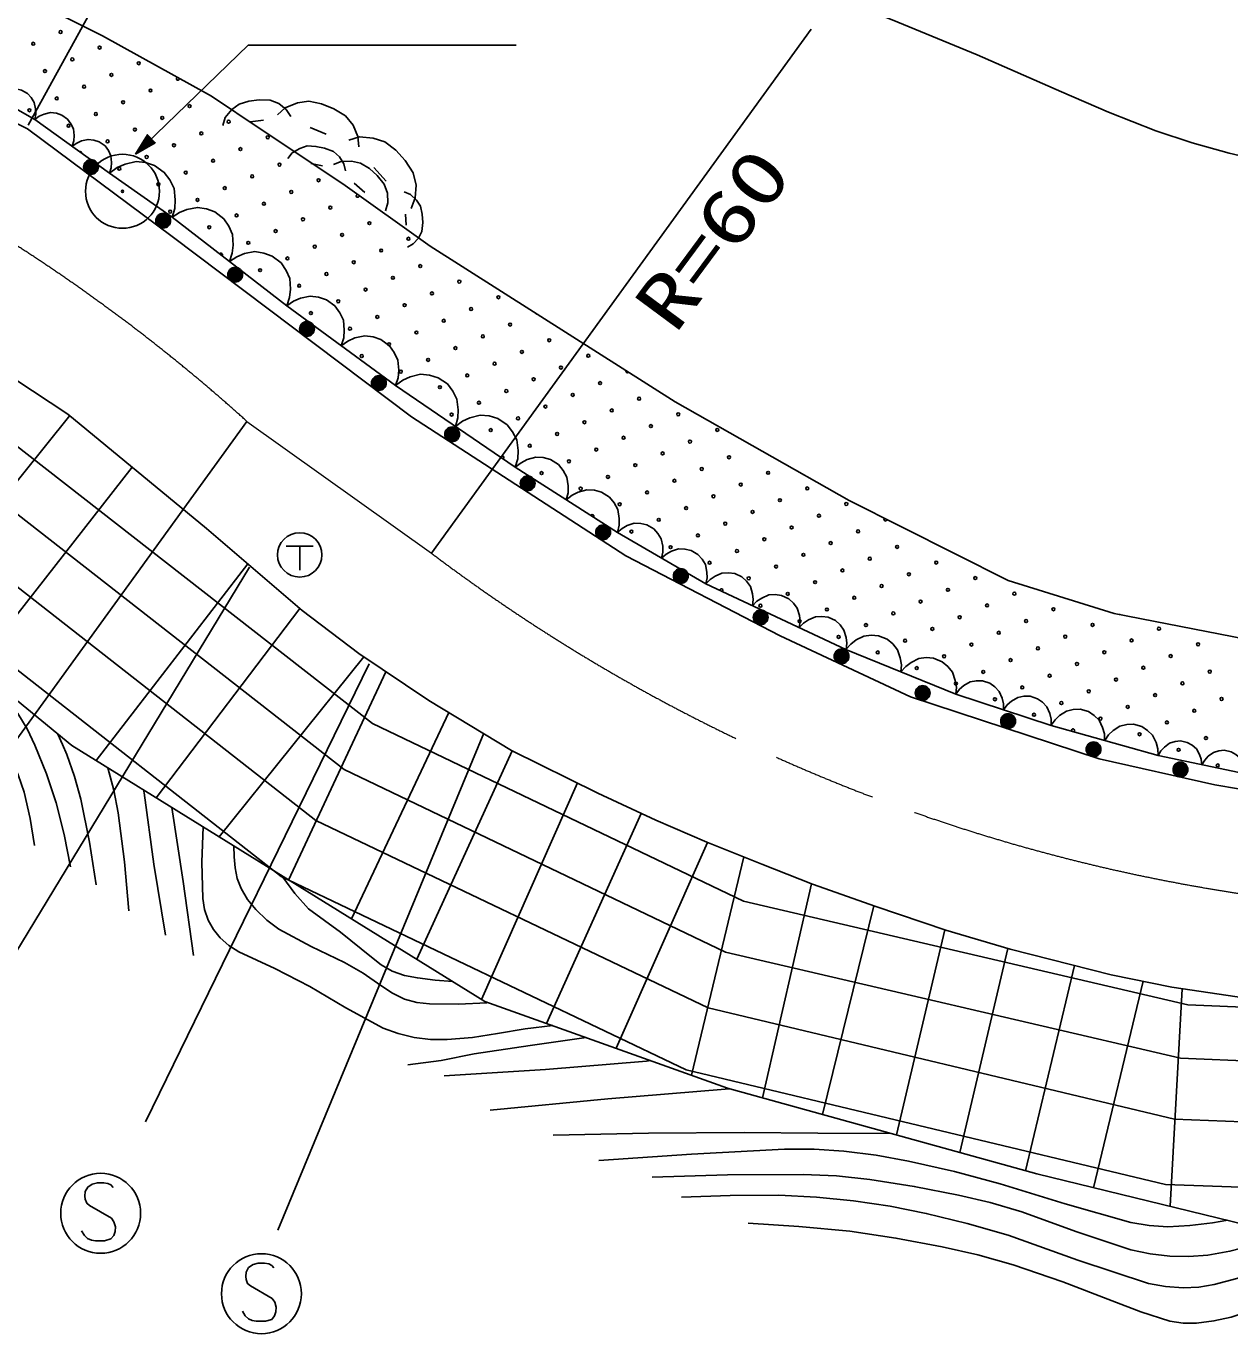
# Model space of a CAD drawing. Units: millimetres, scale not verified. Extents: x 40000 to 680000, y 20000 to 380000.
# Drawn here: x 300166 to 340618, y 244487 to 288592 of the extents above; entities that cross this region are included whole.
import ezdxf
from ezdxf.enums import TextEntityAlignment as Align

# ---------------------------------------------------------------- set-up
doc = ezdxf.new("R2010")
doc.units = ezdxf.units.MM
doc.header["$LTSCALE"] = 1000
doc.linetypes.add('CHAIN', pattern=[18.5, 12, -1.5, 3.5, -1.5])
for name, color, linetype, lineweight in [('M-BGD', 7, 'Continuous', 25), ('M-BMK', 2, 'CHAIN', 13), ('M-BMK-SRVR', 3, 'Continuous', 25)]:
    doc.layers.add(name, color=color, linetype=linetype, lineweight=lineweight)
doc.styles.add('ＭＳ ゴシック', font='')
doc.styles.get('ＭＳ ゴシック').set_extended_font_data('MS Gothic')

# ---------------------------------------------------------------- blocks, each defined once
blk = doc.blocks.new('BUHIN1')
at = {"color": 3, "linetype": 'Continuous', "lineweight": 25}
for radius in [1244, 37.5]:
    blk.add_circle((0, 0), radius, dxfattribs=at)
blk = doc.blocks.new('BUHIN58')
at = {"color": 7, "linetype": 'Continuous', "lineweight": 25}
for radius in [249, 220, 191, 161, 132, 97.5, 67.5, 38.8, 7.5]:
    blk.add_circle((-245, 45), radius, dxfattribs=at)
blk = doc.blocks.new('BUHIN60')
at = {"color": 7, "linetype": 'Continuous', "lineweight": 25}
for radius in [249, 220, 191, 161, 132, 97.5, 67.5, 38.8, 7.5]:
    blk.add_circle((-234, 83), radius, dxfattribs=at)
blk = doc.blocks.new('BUHIN61')
at = {"color": 7, "linetype": 'Continuous', "lineweight": 25}
for radius in [249, 220, 191, 161, 132, 97.5, 67.5, 38.8, 7.5]:
    blk.add_circle((-225, 106), radius, dxfattribs=at)
blk = doc.blocks.new('BUHIN62')
at = {"color": 7, "linetype": 'Continuous', "lineweight": 25}
for radius in [249, 220, 191, 161, 132, 97.5, 67.5, 38.8, 7.5]:
    blk.add_circle((-217, 121), radius, dxfattribs=at)
blk = doc.blocks.new('BUHIN63')
at = {"color": 7, "linetype": 'Continuous', "lineweight": 25}
for radius in [249, 220, 191, 161, 132, 97.5, 67.5, 38.8, 7.5]:
    blk.add_circle((-218, 120), radius, dxfattribs=at)
blk = doc.blocks.new('BUHIN127')
at = {"color": 7, "linetype": 'Continuous', "lineweight": 25}
blk.add_lwpolyline([(54, 750), (-123, 706), (-275, 626), (-451, 492), (-553, 333), (-621, 161), (-638, -71), (-594, -251), (-516, -423), (-362, -581), (-222, -677), (-54, -750)], dxfattribs=at)
blk = doc.blocks.new('BUHIN128')
at = {"color": 7, "linetype": 'Continuous', "lineweight": 25}
blk.add_lwpolyline([(129, 925), (-94, 885), (-290, 799), (-518, 647), (-657, 459), (-757, 251), (-797, -35), (-758, -262), (-675, -481), (-497, -690), (-331, -821), (-129, -925)], dxfattribs=at)
blk = doc.blocks.new('BUHIN129')
at = {"color": 7, "linetype": 'Continuous', "lineweight": 25}
blk.add_lwpolyline([(150, 829), (-52, 801), (-232, 731), (-443, 602), (-576, 438), (-673, 254), (-720, -3), (-693, -209), (-626, -409), (-473, -604), (-329, -728), (-150, -829)], dxfattribs=at)
blk = doc.blocks.new('BUHIN130')
at = {"color": 7, "linetype": 'Continuous', "lineweight": 25}
blk.add_lwpolyline([(247, 966), (6, 950), (-212, 882), (-473, 748), (-643, 565), (-773, 357), (-850, 57), (-835, -188), (-773, -430), (-609, -673), (-449, -832), (-247, -966)], dxfattribs=at)
blk = doc.blocks.new('BUHIN131')
at = {"color": 7, "linetype": 'Continuous', "lineweight": 25}
blk.add_lwpolyline([(256, 828), (47, 825), (-145, 775), (-377, 670), (-533, 519), (-656, 344), (-735, 87), (-733, -127), (-690, -340), (-558, -557), (-426, -703), (-256, -828)], dxfattribs=at)
blk = doc.blocks.new('BUHIN132')
at = {"color": 7, "linetype": 'Continuous', "lineweight": 25}
blk.add_lwpolyline([(328, 796), (120, 811), (-74, 780), (-313, 697), (-481, 561), (-618, 399), (-719, 152), (-736, -60), (-713, -274), (-602, -501), (-484, -657), (-328, -796)], dxfattribs=at)
blk = doc.blocks.new('BUHIN133')
at = {"color": 7, "linetype": 'Continuous', "lineweight": 25}
blk.add_lwpolyline([(425, 925), (181, 953), (-50, 925), (-337, 838), (-541, 686), (-711, 501), (-843, 214), (-873, -35), (-856, -290), (-735, -563), (-604, -753), (-425, -925)], dxfattribs=at)
blk = doc.blocks.new('BUHIN134')
at = {"color": 7, "linetype": 'Continuous', "lineweight": 25}
blk.add_lwpolyline([(543, 1089), (252, 1132), (-26, 1108), (-371, 1015), (-621, 840), (-831, 625), (-999, 287), (-1045, -9), (-1034, -314), (-900, -646), (-750, -877), (-543, -1089)], dxfattribs=at)
blk = doc.blocks.new('BUHIN135')
at = {"color": 7, "linetype": 'Continuous', "lineweight": 25}
blk.add_lwpolyline([(539, 998), (269, 1047), (10, 1032), (-315, 956), (-553, 802), (-755, 608), (-922, 298), (-974, 23), (-972, -261), (-858, -574), (-725, -794), (-539, -998)], dxfattribs=at)
blk = doc.blocks.new('BUHIN136')
at = {"color": 7, "linetype": 'Continuous', "lineweight": 25}
blk.add_lwpolyline([(605, 1056), (317, 1116), (38, 1108), (-312, 1035), (-572, 875), (-794, 672), (-981, 345), (-1044, 51), (-1051, -254), (-936, -593), (-800, -833), (-605, -1056)], dxfattribs=at)
blk = doc.blocks.new('BUHIN138')
at = {"color": 7, "linetype": 'Continuous', "lineweight": 25}
blk.add_lwpolyline([(360, 685), (175, 716), (-2, 704), (-222, 649), (-383, 542), (-519, 408), (-631, 196), (-664, 8), (-661, -186), (-580, -398), (-488, -547), (-360, -685)], dxfattribs=at)
blk = doc.blocks.new('BUHIN139')
at = {"color": 7, "linetype": 'Continuous', "lineweight": 25}
blk.add_lwpolyline([(282, 707), (98, 719), (-73, 689), (-284, 613), (-431, 492), (-550, 347), (-638, 127), (-651, -60), (-628, -249), (-528, -449), (-422, -585), (-282, -707)], dxfattribs=at)
blk = doc.blocks.new('BUHIN233')
at = {"color": 7, "linetype": 'Continuous', "lineweight": 25}
for p, q in [((-227, -493), (-352, 413)), ((-290, -40), (513, 70))]:
    blk.add_line(p, q, dxfattribs=at)
blk.add_circle((0, 0), 746, dxfattribs=at)
blk = doc.blocks.new('BUHIN234')
at = {"color": 7, "linetype": 'Continuous', "lineweight": 25}
blk.add_lwpolyline([(-920, 296), (-990, 211), (-1023, 105), (-1030, -39), (-1002, -247), (-931, -414), (-810, -548), (-651, -614), (-497, -600), (-397, -579), (-271, -507), (-210, -404), (111, 383), (220, 480), (380, 556), (542, 565), (676, 536), (809, 459), (898, 260), (940, -48), (938, -184), (896, -320), (810, -441), (669, -555)], dxfattribs=at)
blk.add_circle((0, 0), 1343, dxfattribs=at)

msp = doc.modelspace()

# ---------------------------------------------------------------- linework, layer by layer
at = {"layer": 'M-BGD'}
for p, q in [((305296, 294487), (300231, 285262)), ((300280, 289507), (302732, 288265)), ((313784, 270885), (326548, 288490)), ((302732, 288265), (306392, 286238)), ((300452, 285458), (297804, 286961)), ((306392, 286238), (308059, 285127)), ((302968, 283660), (300452, 285458)), ((308146, 285441), (307687, 285381)), ((308059, 285127), (310804, 283297)), ((310250, 284969), (309704, 285185)), ((305065, 282172), (302968, 283660)), ((310123, 283899), (309733, 283981)), ((312268, 283388), (311848, 283847)), ((310804, 283297), (313737, 281205)), ((311542, 283007), (311191, 283319)), ((312938, 281909), (312917, 282282)), ((308921, 279198), (305065, 282172)), ((313737, 281205), (318411, 278231)), ((312582, 276518), (308921, 279198)), ((296319, 278987), (301566, 275556)), ((318411, 278231), (321974, 275976)), ((316602, 273773), (312582, 276518)), ((298296, 275694), (311809, 265157)), ((321974, 275976), (327824, 272650)), ((289891, 250907), (307585, 275312)), ((296292, 268865), (301626, 275507)), ((301566, 275556), (306220, 271718)), ((310856, 263618), (297388, 274120)), ((303723, 273777), (298484, 267064)), ((320034, 271583), (316602, 273773)), ((296210, 272607), (309898, 261905)), ((327824, 272650), (333175, 269970)), ((306220, 271718), (309438, 268962)), ((323008, 269851), (320034, 271583)), ((308733, 260023), (295108, 270676)), ((298373, 255102), (307673, 270414)), ((302517, 263916), (307613, 270525)), ((333175, 269970), (336738, 268859)), ((295132, 269819), (301696, 264425)), ((327719, 267649), (323008, 269851)), ((309364, 269026), (304535, 262666)), ((309438, 268962), (311347, 267510)), ((336738, 268859), (342098, 267813)), ((306653, 261354), (311511, 267401)), ((311347, 267510), (313694, 265939)), ((331412, 266146), (327719, 267649)), ((311695, 267170), (304169, 251772)), ((312256, 266902), (308986, 259902)), ((334615, 265100), (331412, 266146)), ((311099, 258599), (314369, 265529)), ((313694, 265939), (316478, 264249)), ((311809, 265157), (324274, 259187)), ((338210, 264087), (334615, 265100)), ((308624, 248139), (315545, 264834)), ((301696, 264425), (315577, 255825)), ((313289, 257242), (316494, 264241)), ((316478, 264249), (319379, 262826)), ((341152, 263466), (338210, 264087)), ((323674, 257479), (310856, 263618)), ((315468, 255892), (318691, 263163)), ((319379, 262826), (321328, 261911)), ((320838, 262141), (317656, 255082)), ((309898, 261905), (323087, 255609)), ((321328, 261911), (323038, 261175)), ((319993, 254248), (323069, 261163)), ((323038, 261175), (324887, 260439)), ((324287, 260678), (322528, 253342)), ((324887, 260439), (326597, 259763)), ((322349, 253524), (308733, 260023)), ((324914, 252584), (326558, 259779)), ((326597, 259763), (328722, 259007)), ((324274, 259187), (339207, 255710)), ((326932, 252025), (328652, 259033)), ((328722, 259007), (331069, 258212)), ((331036, 258223), (329421, 251334)), ((331069, 258212), (333237, 257576)), ((331548, 250745), (333155, 257600)), ((333237, 257576), (336637, 256720)), ((338963, 253919), (323674, 257479)), ((335395, 257033), (333748, 250134)), ((336637, 256720), (338666, 256303)), ((337704, 256501), (336038, 249564)), ((339016, 256251), (338610, 248938)), ((338666, 256303), (341467, 255885)), ((315577, 255825), (323733, 252912)), ((323087, 255609), (338756, 251864)), ((339207, 255710), (344876, 255471)), ((374131, 252438), (338963, 253919)), ((338456, 249673), (322349, 253524)), ((323733, 252912), (334137, 250026)), ((338756, 251864), (373906, 250537)), ((334137, 250026), (345464, 247271)), ((373119, 248365), (338456, 249673))]:
    msp.add_line(p, q, dxfattribs=at)
for points in [[(342077, 283981), (340598, 284328), (339356, 284675), (338134, 285079), (336544, 285706), (334966, 286393), (332130, 287628), (329273, 288808), (324628, 290627), (319956, 292404), (316029, 293915), (312122, 295482), (307503, 297367), (302869, 299243), (298240, 301103), (293598, 302956), (288961, 304796), (284312, 306632), (279671, 308463), (275019, 310293), (270376, 312118)], [(378500, 261744), (370255, 261639), (359813, 261813), (347984, 261987), (345686, 262161), (340117, 263101), (336223, 263971), (329889, 266060), (325503, 268113), (320317, 270793), (313116, 275465), (305076, 281522), (300207, 285142), (295509, 287508), (288478, 290293), (275360, 295452), (258936, 300986)], [(306769, 285259), (306857, 285522), (307078, 285790), (307317, 285974), (307647, 286076), (307992, 286121), (308360, 286111), (308656, 285993), (308904, 285792), (309063, 285562)], [(308613, 285618), (308873, 285854), (309284, 286015), (309661, 286070), (310090, 285979), (310499, 285817), (310902, 285578), (311156, 285264), (311307, 284889), (311340, 284536)], [(303888, 284344), (304247, 284914), (304469, 284685), (303889, 284346)], [(304257, 284701), (304161, 284609), (304244, 284715), (304270, 284688), (304161, 284609)], [(308954, 284146), (309101, 284333), (309357, 284488), (309603, 284568), (309901, 284556), (310193, 284494), (310489, 284381), (310695, 284200), (310839, 283966), (310902, 283734)], [(311008, 284765), (311365, 284870), (311831, 284833), (312217, 284711), (312584, 284425), (312899, 284081), (313172, 283667), (313269, 283250), (313239, 282823), (313108, 282471)], [(305065, 282172), (305157, 282469), (305176, 282763), (305136, 283139), (304994, 283428), (304804, 283682), (304479, 283912), (304177, 284008), (303857, 284046), (303489, 283961), (303223, 283842), (302968, 283660)], [(310490, 283942), (310750, 284049), (311102, 284057), (311401, 283996), (311698, 283810), (311961, 283576), (312198, 283287), (312304, 282981), (312314, 282658), (312243, 282384)], [(312873, 283026), (313079, 282940), (313282, 282746), (313415, 282544), (313477, 282272), (313494, 281993), (313464, 281697), (313352, 281466), (313176, 281279), (312982, 281165)], [(300448, 261064), (300301, 261964), (300093, 262858), (299895, 263434), (299637, 263996), (299328, 264519), (298970, 265008), (297526, 266693), (296041, 268333), (295197, 269080), (294302, 269791), (294294, 269797)], [(301649, 260349), (301439, 261429), (301169, 262500), (300843, 263473), (300458, 264433), (300198, 264980), (299884, 265499), (299561, 265899), (299191, 266260), (298797, 266589), (298380, 266912)], [(302517, 259736), (302287, 261178), (301996, 262619), (301790, 263382), (301526, 264123), (301383, 264461), (301231, 264807)], [(303615, 258868), (303466, 260516), (303257, 262157), (303106, 262919), (302905, 263676)], [(304841, 258051), (304455, 260432), (304126, 262837), (304121, 262877), (304115, 262926)], [(305785, 257361), (305436, 259855), (305056, 262343)], [(306109, 261691), (306073, 260502), (306097, 259285), (306161, 258912), (306282, 258556), (306459, 258242), (306686, 257961), (306978, 257702), (307313, 257487), (308522, 256934), (309701, 256327), (310912, 255602), (312160, 254925), (312667, 254742), (313203, 254614), (313758, 254547), (314317, 254539), (315162, 254614), (316011, 254750), (316937, 254901), (317866, 255012)], [(315644, 255778), (314691, 255729), (313717, 255739), (313289, 255790), (312879, 255899), (312473, 256098), (312081, 256358), (311488, 256772), (310862, 257135), (309748, 257663), (308654, 258250), (308247, 258558), (307879, 258913), (307606, 259250), (307386, 259621), (307257, 259953), (307184, 260309), (307152, 260677), (307142, 261051)], [(308790, 259996), (309199, 259448), (309656, 258937), (310728, 258150), (311770, 257310), (312099, 257048), (312464, 256834), (312878, 256694), (313313, 256611), (313909, 256541), (314500, 256492)], [(312992, 253689), (314109, 253843), (315225, 254058), (317100, 254342), (318987, 254607)], [(314218, 253317), (317620, 253538), (321012, 253818), (321082, 253826), (321151, 253834)], [(315761, 252165), (319710, 252550), (323657, 252875), (323737, 252880), (323826, 252886)], [(317880, 251329), (321086, 251401), (324293, 251414), (326771, 251399), (329248, 251382)], [(319411, 250474), (322528, 250694), (325649, 250853), (326645, 250853), (327641, 250792), (328732, 250656), (329815, 250459), (331365, 250108), (332899, 249698), (335084, 249017), (337289, 248393), (337911, 248293), (338536, 248252), (339279, 248288), (340033, 248384), (340291, 248425), (340549, 248467)], [(321199, 249913), (323732, 249992), (326281, 250011), (327399, 249957), (328522, 249842), (330015, 249609), (331499, 249316), (332569, 249062), (333632, 248749), (335449, 248086), (337292, 247479), (337937, 247342), (338602, 247263), (339240, 247250), (339876, 247298), (340621, 247429), (341356, 247619), (341875, 247776), (342391, 247943)], [(322188, 249244), (323826, 249306), (325465, 249308), (326723, 249246), (327976, 249124), (329202, 248941), (330418, 248699), (331797, 248363), (333168, 247966), (335512, 247125), (337881, 246339), (338461, 246238), (339048, 246197), (339575, 246222), (340096, 246306), (340850, 246515), (341588, 246781), (342679, 247223), (343756, 247686)], [(324426, 248370), (326139, 248264), (327846, 248097), (329396, 247868), (330949, 247578), (332148, 247303), (333339, 246967), (335009, 246395), (336668, 245762), (337632, 245390), (338608, 245076), (339050, 245016), (339499, 245016), (340085, 245088), (340660, 245218), (341467, 245483), (342254, 245805), (343699, 246445), (345162, 247027), (345415, 247120), (345668, 247213)]]:
    msp.add_lwpolyline(points, dxfattribs=at)
for points in [[(303833, 284291), (304502, 284677), (304241, 284947)], [(303943, 284398), (304247, 284874), (304429, 284685)], [(303997, 284450), (304246, 284834), (304389, 284686)], [(304052, 284503), (304245, 284794), (304350, 284687)], [(304106, 284555), (304245, 284755), (304310, 284687)]]:
    msp.add_lwpolyline(points, close=True, dxfattribs=at)
for centre, radius in [((301320, 288398), 49.8), ((300401, 288003), 49.8), ((302633, 287874), 49.8), ((300796, 287084), 49.8), ((301715, 287479), 49.8), ((303947, 287350), 49.8), ((303028, 286956), 49.8), ((302110, 286561), 49.8), ((304342, 286432), 49.8), ((300272, 285771), 49.8), ((301191, 286166), 49.8), ((303423, 286037), 49.8), ((305656, 285908), 49.8), ((302505, 285642), 49.8), ((304737, 285513), 49.8), ((306969, 285384), 49.8), ((301586, 285247), 49.8), ((303818, 285118), 49.8), ((306050, 284989), 49.8), ((302899, 284723), 49.8), ((305132, 284594), 49.8), ((307364, 284465), 49.8), ((308283, 284860), 49.8), ((304213, 284199), 49.8), ((306445, 284070), 49.8), ((303294, 283804), 49.8), ((305527, 283675), 49.8), ((307759, 283547), 49.8), ((308678, 283941), 49.8), ((304608, 283281), 49.8), ((306840, 283152), 49.8), ((309991, 283418), 49.8), ((305922, 282757), 49.8), ((309073, 283023), 49.8), ((305003, 282362), 49.8), ((307235, 282233), 49.8), ((308154, 282628), 49.8), ((310386, 282499), 49.8), ((306316, 281838), 49.8), ((309467, 282104), 49.8), ((311700, 281975), 49.8), ((308549, 281709), 49.8), ((310781, 281580), 49.8), ((313013, 281451), 49.8), ((307630, 281314), 49.8), ((309862, 281185), 49.8), ((312095, 281056), 49.8), ((308944, 280790), 49.8), ((311176, 280661), 49.8), ((313408, 280532), 49.8), ((308025, 280395), 49.8), ((310257, 280266), 49.8), ((312490, 280138), 49.8), ((309339, 279872), 49.8), ((311571, 279743), 49.8), ((313803, 279614), 49.8), ((314722, 280009), 49.8), ((310652, 279348), 49.8), ((312884, 279219), 49.8), ((316036, 279485), 49.8), ((309733, 278953), 49.8), ((311966, 278824), 49.8), ((314198, 278695), 49.8), ((315117, 279090), 49.8), ((311047, 278429), 49.8), ((313279, 278300), 49.8), ((316430, 278566), 49.8), ((312361, 277905), 49.8), ((315512, 278171), 49.8), ((317744, 278042), 49.8), ((311442, 277510), 49.8), ((313674, 277381), 49.8), ((314593, 277776), 49.8), ((316825, 277647), 49.8), ((319058, 277518), 49.8), ((312756, 276986), 49.8), ((315907, 277252), 49.8), ((318139, 277123), 49.8), ((314988, 276857), 49.8), ((317220, 276729), 49.8), ((319453, 276600), 49.8), ((314069, 276463), 49.8), ((316301, 276334), 49.8), ((318534, 276205), 49.8), ((320766, 276076), 49.8), ((315383, 275939), 49.8), ((317615, 275810), 49.8), ((319847, 275681), 49.8), ((314464, 275544), 49.8), ((316696, 275415), 49.8), ((318929, 275286), 49.8), ((322080, 275552), 49.8), ((315778, 275020), 49.8), ((318010, 274891), 49.8), ((320242, 274762), 49.8), ((321161, 275157), 49.8), ((323393, 275028), 49.8), ((317091, 274496), 49.8), ((319324, 274367), 49.8), ((322475, 274633), 49.8), ((318405, 273972), 49.8), ((320637, 273843), 49.8), ((321556, 274238), 49.8), ((323788, 274109), 49.8), ((317486, 273577), 49.8), ((319718, 273449), 49.8), ((322870, 273714), 49.8), ((325102, 273585), 49.8), ((318800, 273054), 49.8), ((321951, 273320), 49.8), ((324183, 273191), 49.8), ((326416, 273062), 49.8), ((320113, 272530), 49.8), ((321032, 272925), 49.8), ((323264, 272796), 49.8), ((325497, 272667), 49.8), ((327729, 272538), 49.8), ((322346, 272401), 49.8), ((324578, 272272), 49.8), ((326810, 272143), 49.8), ((321427, 272006), 49.8), ((323659, 271877), 49.8), ((325892, 271748), 49.8), ((320508, 271611), 49.8), ((322741, 271482), 49.8), ((324973, 271353), 49.8), ((327205, 271224), 49.8), ((328124, 271619), 49.8), ((321822, 271087), 49.8), ((324054, 270958), 49.8), ((326287, 270829), 49.8), ((329438, 271095), 49.8), ((323135, 270563), 49.8), ((325368, 270434), 49.8), ((328519, 270700), 49.8), ((330751, 270571), 49.8), ((324449, 270040), 49.8), ((326681, 269911), 49.8), ((327600, 270305), 49.8), ((329833, 270176), 49.8), ((332065, 270048), 49.8), ((325763, 269516), 49.8), ((328914, 269782), 49.8), ((331146, 269653), 49.8), ((333378, 269524), 49.8), ((324844, 269121), 49.8), ((327076, 268992), 49.8), ((327995, 269387), 49.8), ((330227, 269258), 49.8), ((332460, 269129), 49.8), ((334692, 269000), 49.8), ((326158, 268597), 49.8), ((329309, 268863), 49.8), ((331541, 268734), 49.8), ((333773, 268605), 49.8), ((328390, 268468), 49.8), ((330622, 268339), 49.8), ((332855, 268210), 49.8), ((336006, 268476), 49.8), ((338238, 268347), 49.8), ((327471, 268073), 49.8), ((329704, 267944), 49.8), ((331936, 267815), 49.8), ((334168, 267686), 49.8), ((335087, 268081), 49.8), ((337319, 267952), 49.8), ((339552, 267823), 49.8), ((327569, 267421), 249), ((327569, 267421), 220), ((327569, 267421), 191), ((327569, 267421), 161), ((327569, 267421), 132), ((327569, 267421), 97.5), ((327569, 267421), 67.5), ((327569, 267421), 38.8), ((327569, 267421), 7.5), ((328785, 267549), 49.8), ((331017, 267420), 49.8), ((333250, 267291), 49.8), ((336401, 267557), 49.8), ((338633, 267428), 49.8), ((330098, 267025), 49.8), ((332331, 266896), 49.8), ((335482, 267162), 49.8), ((337714, 267033), 49.8), ((339947, 266904), 49.8), ((331412, 266502), 49.8), ((333644, 266373), 49.8), ((334563, 266767), 49.8), ((336795, 266639), 49.8), ((339028, 266510), 49.8), ((332726, 265978), 49.8), ((335877, 266244), 49.8), ((338109, 266115), 49.8), ((340341, 265986), 49.8), ((334958, 265849), 49.8), ((337190, 265720), 49.8), ((339423, 265591), 49.8), ((334039, 265454), 49.8), ((336272, 265325), 49.8), ((338504, 265196), 49.8), ((337585, 264801), 49.8), ((339818, 264672), 49.8), ((338899, 264277), 49.8), ((338961, 263614), 249), ((338961, 263614), 220), ((338961, 263614), 191), ((338961, 263614), 161), ((338961, 263614), 132), ((340213, 263753), 49.8), ((338961, 263614), 97.5), ((338961, 263614), 67.5), ((338961, 263614), 38.8), ((338961, 263614), 7.5)]:
    msp.add_circle(centre, radius, dxfattribs=at)
for centre, start, end in [((305261, 286827), 108.814, 13.2507), ((301981, 284328), 2.4242, 106.4996), ((311305, 282894), 95.4535, 13.5529), ((306711, 280919), 306.9282, 157.7946), ((317349, 278961), 214.6868, 260.3686), ((320371, 276994), 152.1144, 323.2163), ((316173, 274101), 289.7597, 181.5786), ((319195, 272135), 311.1596, 163.7573), ((329043, 272014), 125.7728, 1.0217), ((323530, 269645), 291.1088, 198.8019), ((336924, 268871), 242.1346, 275.7851), ((335353, 264930), 297.3337, 211.1884)]:
    msp.add_arc(centre, 49.8, start, end, dxfattribs=at)
at = {"layer": 'M-BMK'}
msp.add_line((307585, 275312), (313784, 270885), dxfattribs=at)
for centre, start, end in [((267422, 230737), 47.9806, 66.60587), ((349935, 318772), 232.94987, 266.98813)]:
    msp.add_arc(centre, 60000, start, end, dxfattribs=at)
at = {"layer": 'M-BMK-SRVR'}
for p, q in [((303833, 284291), (307621, 287955)), ((307621, 287955), (316636, 287955))]:
    msp.add_line(p, q, dxfattribs=at)

# ---------------------------------------------------------------- block references
at = {"layer": 'M-BGD', "rotation": 262.17084}
for name, p in [('BUHIN139', (299790, 285834)), ('BUHIN138', (301081, 285009)), ('BUHIN138', (302339, 284110)), ('BUHIN63', (302194, 283664)), ('BUHIN63', (304621, 281860)), ('BUHIN136', (306029, 281429)), ('BUHIN136', (307957, 279942)), ('BUHIN62', (307039, 280043)), ('BUHIN135', (309836, 278528)), ('BUHIN62', (309454, 278223)), ('BUHIN135', (311667, 277188)), ('BUHIN134', (313587, 275832)), ('BUHIN62', (311870, 276404)), ('BUHIN134', (315597, 274459)), ('BUHIN61', (314344, 274668)), ('BUHIN133', (317460, 273225)), ('BUHIN61', (316882, 273022)), ('BUHIN133', (319176, 272130)), ('BUHIN61', (319419, 271376)), ('BUHIN132', (320777, 271150)), ('BUHIN233', (309358, 270827)), ('BUHIN132', (322264, 270284)), ('BUHIN60', (322052, 269896)), ('BUHIN131', (323793, 269484)), ('BUHIN131', (325363, 268750)), ('BUHIN60', (324739, 268508)), ('BUHIN131', (326934, 268016)), ('BUHIN130', (328642, 267274)), ('BUHIN130', (330489, 266522)), ('BUHIN58', (330218, 265951)), ('BUHIN129', (332213, 265885)), ('BUHIN129', (333814, 265362)), ('BUHIN58', (333090, 265004)), ('BUHIN128', (335514, 264847)), ('BUHIN128', (337312, 264340)), ('BUHIN127', (338946, 263932)), ('BUHIN58', (335962, 264057)), ('BUHIN127', (340417, 263621)), ('BUHIN234', (302666, 248704)), ('BUHIN234', (308072, 246001))]:
    msp.add_blockref(name, p, dxfattribs=at)
at = {"layer": 'M-BMK-SRVR', "rotation": 262.17084}
msp.add_blockref('BUHIN1', (303401, 283045), dxfattribs=at)

# ---------------------------------------------------------------- texts
at = {"layer": 'M-BGD', "style": 'ＭＳ ゴシック', "width": 1.35}
msp.add_text('R=60', height=1833, rotation=53.5, dxfattribs=at).set_placement((322413, 277871), align=Align.BOTTOM_LEFT)

doc.saveas('drawing.dxf')
